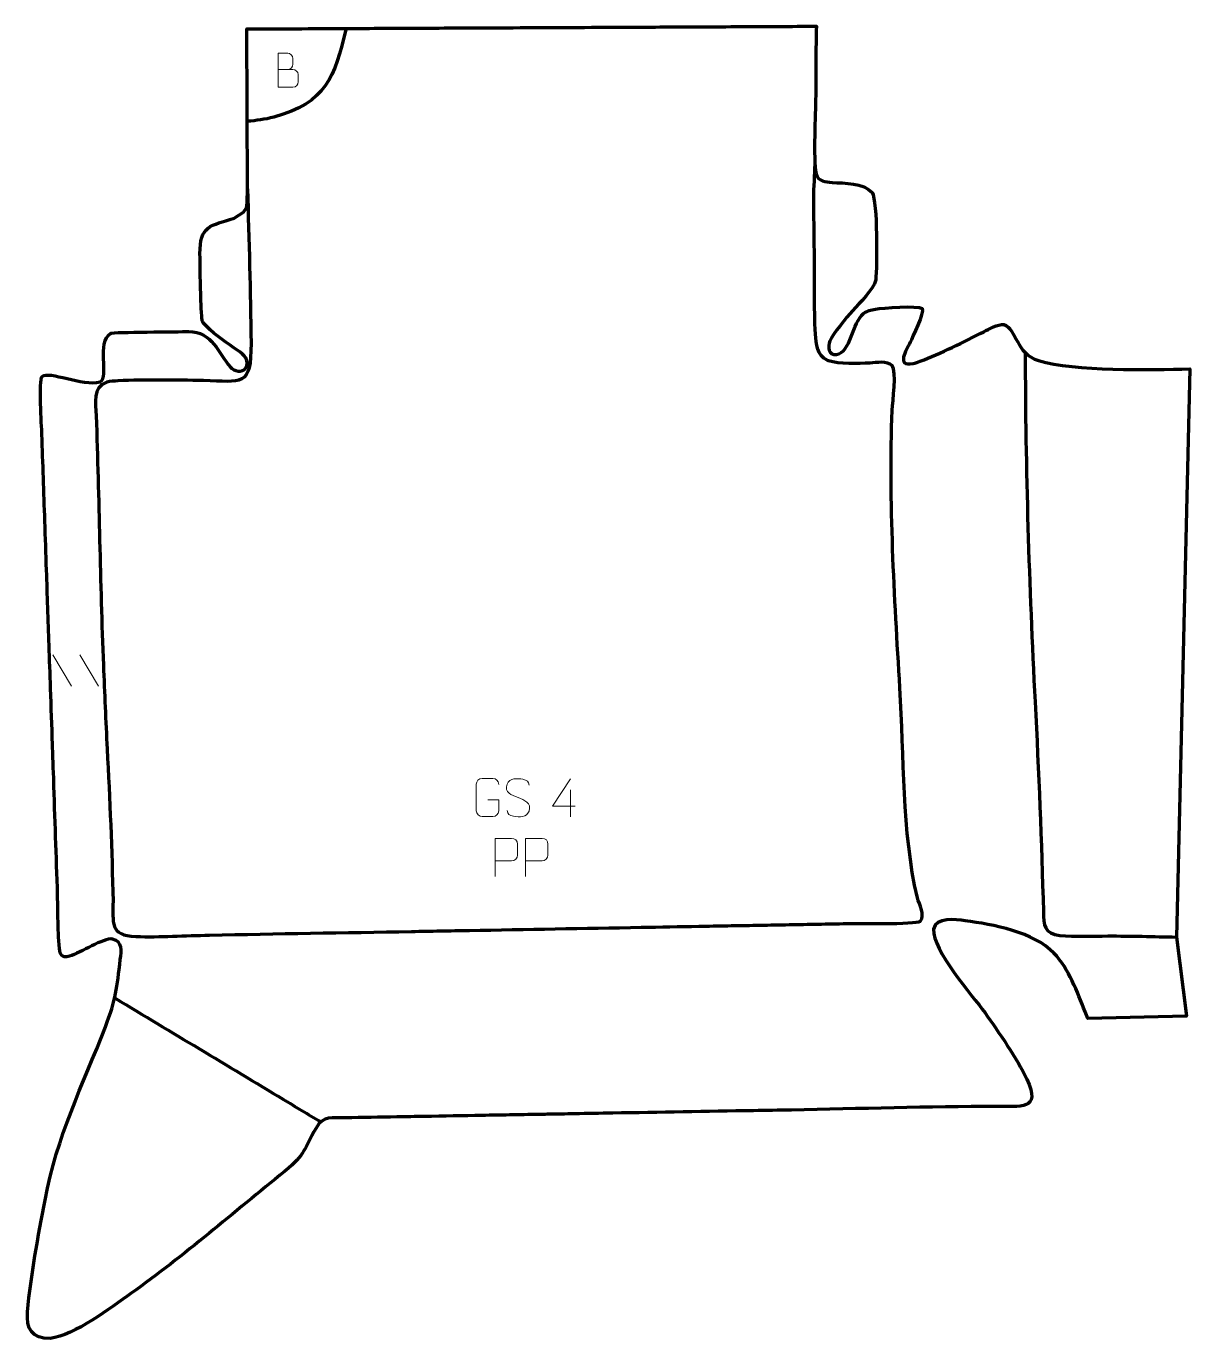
# Model space of a CAD drawing. Header units: millimetres. Extents: x 1004 to 1767, y 67 to 928.
import ezdxf

# ---------------------------------------------------------------- set-up
doc = ezdxf.new("R2010")
doc.units = ezdxf.units.MM
doc.header["$MEASUREMENT"] = 0
doc.layers.add('layer 2', color=7, linetype='Continuous')
doc.layers.add('layer 3', color=7, linetype='Continuous')

msp = doc.modelspace()

# ---------------------------------------------------------------- linework, layer by layer
at = {"layer": 'layer 2', "color": 142, "lineweight": 158}
for points, knots in [([(1213.632, 926.761), (1205.9392, 894.3956), (1200.667, 878.1425), (1166.1036, 868.5851), (1166.1036, 868.5851), (1160.2223, 867.0075), (1154.8351, 866.2434), (1148.7705, 865.8644)], [0, 0, 0, 0, 0.33333333, 0.33333333, 0.33333333, 0.33333333, 1, 1, 1, 1]), ([(1148.9196, 821.4145), (1149.8021, 787.7884), (1150.9676, 753.9189), (1151.2374, 720.3005), (1151.2374, 720.3005), (1151.4708, 691.2078), (1145.2711, 695.0295), (1119.9682, 695.6551), (1119.9682, 695.6551), (1101.3085, 696.0396), (1082.4299, 696.3829), (1063.7901, 695.4817), (1063.7901, 695.4817), (1061.6173, 695.3677), (1058.6758, 695.2342), (1056.5745, 694.6957), (1056.5745, 694.6957), (1046.8763, 691.0668), (1049.3473, 681.009), (1049.6369, 672.5199), (1049.6369, 672.5199), (1051.4971, 617.9929), (1052.2187, 563.4635), (1054.3331, 508.8929), (1054.3331, 508.8929), (1055.0533, 490.5768), (1055.8725, 472.2681), (1056.8108, 453.9619), (1056.8108, 453.9619), (1058.5286, 420.6847), (1059.9926, 387.4234), (1060.6544, 354.1058), (1060.6544, 354.1058), (1060.7965, 340.1013), (1058.1065, 331.4825), (1075.7007, 330.8604), (1075.7007, 330.8604), (1091.3116, 330.3085), (1108.2001, 331.4398), (1124.0013, 331.7615), (1124.0013, 331.7615), (1168.2024, 332.6614), (1212.4316, 333.3634), (1256.6372, 334.1631), (1256.6372, 334.1631), (1262.9521, 334.2774), (1269.267, 334.3916), (1275.5819, 334.5058), (1275.5819, 334.5058), (1281.8968, 334.6201), (1288.2117, 334.7344), (1294.5266, 334.8486), (1294.5266, 334.8486), (1332.1002, 335.5283), (1369.6738, 336.208), (1407.2474, 336.8877), (1407.2474, 336.8877), (1419.8772, 337.1162), (1432.507, 337.3447), (1445.1367, 337.5732), (1445.1367, 337.5732), (1451.4516, 337.6874), (1457.7665, 337.8016), (1464.0814, 337.9158), (1464.0814, 337.9158), (1470.3963, 338.0301), (1476.7112, 338.1443), (1483.0261, 338.2586), (1483.0261, 338.2586), (1489.341, 338.3729), (1495.6559, 338.4871), (1501.9708, 338.6013), (1501.9708, 338.6013), (1508.2857, 338.7155), (1514.6006, 338.8298), (1520.9154, 338.944), (1520.9154, 338.944), (1527.2303, 339.0582), (1533.545, 339.1822), (1539.8601, 339.2867), (1539.8601, 339.2867), (1546.7356, 339.368), (1587.7648, 338.7755), (1590.5466, 340.8923), (1590.5466, 340.8923), (1593.8333, 344.7588), (1589.8229, 351.9983), (1588.5673, 356.2289), (1588.5673, 356.2289), (1578.3736, 399.9738), (1579.9231, 449.0533), (1577.1183, 494.0423), (1577.1183, 494.0423), (1573.4663, 553.9053), (1569.7428, 616.373), (1572.0632, 676.2561), (1572.0632, 676.2561), (1572.2866, 682.0218), (1575.272, 701.7753), (1571.9518, 705.4999), (1571.9518, 705.4999), (1568.9761, 708.838), (1561.4171, 707.4266), (1557.3897, 707.1582), (1557.3897, 707.1582), (1550.1565, 706.8459), (1536.9044, 706.2975), (1530.315, 708.6966), (1530.315, 708.6966), (1530.315, 708.6966), (1529.4028, 709.0287), (1529.4028, 709.0287), (1529.4028, 709.0287), (1522.8993, 712.1507), (1522.0901, 719.7682), (1521.657, 726.1558), (1521.657, 726.1558), (1520.7562, 743.9455), (1521.1709, 762.5716), (1520.9651, 780.4617), (1520.9651, 780.4617), (1520.8197, 792.1586), (1520.674, 803.8556), (1520.5285, 815.5526), (1520.5285, 815.5526), (1520.4498, 821.8751), (1521.484, 831.312), (1521.4052, 837.6346)], [0, 0, 0, 0, 0.03030303, 0.03030303, 0.03030303, 0.03030303, 0.06060606, 0.06060606, 0.06060606, 0.06060606, 0.09090909, 0.09090909, 0.09090909, 0.09090909, 0.12121212, 0.12121212, 0.12121212, 0.12121212, 0.15151515, 0.15151515, 0.15151515, 0.15151515, 0.18181818, 0.18181818, 0.18181818, 0.18181818, 0.21212121, 0.21212121, 0.21212121, 0.21212121, 0.24242424, 0.24242424, 0.24242424, 0.24242424, 0.27272727, 0.27272727, 0.27272727, 0.27272727, 0.3030303, 0.3030303, 0.3030303, 0.3030303, 0.33333333, 0.33333333, 0.33333333, 0.33333333, 0.36363636, 0.36363636, 0.36363636, 0.36363636, 0.39393939, 0.39393939, 0.39393939, 0.39393939, 0.42424242, 0.42424242, 0.42424242, 0.42424242, 0.45454545, 0.45454545, 0.45454545, 0.45454545, 0.48484848, 0.48484848, 0.48484848, 0.48484848, 0.51515152, 0.51515152, 0.51515152, 0.51515152, 0.54545455, 0.54545455, 0.54545455, 0.54545455, 0.57575758, 0.57575758, 0.57575758, 0.57575758, 0.60606061, 0.60606061, 0.60606061, 0.60606061, 0.63636364, 0.63636364, 0.63636364, 0.63636364, 0.66666667, 0.66666667, 0.66666667, 0.66666667, 0.6969697, 0.6969697, 0.6969697, 0.6969697, 0.72727273, 0.72727273, 0.72727273, 0.72727273, 0.75757576, 0.75757576, 0.75757576, 0.75757576, 0.78787879, 0.78787879, 0.78787879, 0.78787879, 0.81818182, 0.81818182, 0.81818182, 0.81818182, 0.84848485, 0.84848485, 0.84848485, 0.84848485, 0.87878788, 0.87878788, 0.87878788, 0.87878788, 0.90909091, 0.90909091, 0.90909091, 0.90909091, 0.93939394, 0.93939394, 0.93939394, 0.93939394, 1, 1, 1, 1]), ([(1659.3773, 714.036), (1659.3928, 637.4961), (1661.9453, 561.1869), (1665.8273, 484.7551), (1665.8273, 484.7551), (1668.1613, 438.8983), (1670.107, 393.0393), (1671.2563, 347.1361), (1671.2563, 347.1361), (1671.4706, 338.3051), (1671.9682, 332.5862), (1682.0679, 331.6061), (1682.0679, 331.6061), (1692.0411, 330.6383), (1703.4913, 331.1204), (1713.6062, 331.1799), (1713.6062, 331.1799), (1728.5958, 331.2416), (1743.6242, 330.7803), (1758.6133, 330.4784)], [0, 0, 0, 0, 0.16666667, 0.16666667, 0.16666667, 0.16666667, 0.33333333, 0.33333333, 0.33333333, 0.33333333, 0.5, 0.5, 0.5, 0.5, 0.66666667, 0.66666667, 0.66666667, 0.66666667, 1, 1, 1, 1]), ([(1062.1659, 290.3072), (1098.9336, 268.195), (1135.7014, 246.083), (1172.469, 223.9708), (1172.469, 223.9708), (1180.5969, 219.0827), (1188.7247, 214.1946), (1196.8526, 209.3065)], [0, 0, 0, 0, 0.33333333, 0.33333333, 0.33333333, 0.33333333, 1, 1, 1, 1])]:
    msp.add_open_spline(points, degree=3, knots=knots, dxfattribs=at)
at = {"layer": 'layer 3', "color": 242, "lineweight": 158}
msp.add_open_spline([(1140.1453, 802.1731), (1124.6857, 797.5371), (1117.4911, 797.3184), (1117.7411, 778.7841), (1117.7411, 778.7841), (1117.9635, 765.461), (1117.993, 751.203), (1118.9287, 737.9877), (1118.9287, 737.9877), (1119.2185, 733.8945), (1119.0896, 734.328), (1122.2551, 731.1298), (1122.2551, 731.1298), (1128.0085, 725.3171), (1135.7787, 720.0901), (1142.5567, 715.4671), (1142.5567, 715.4671), (1146.2143, 712.9714), (1150.9898, 708.607), (1147.7169, 703.853), (1147.7169, 703.853), (1145.4668, 700.5847), (1140.1506, 701.7342), (1137.6656, 704.483), (1137.6656, 704.483), (1129.8824, 713.6155), (1125.7642, 727.8715), (1110.3176, 727.8162), (1110.3176, 727.8162), (1103.8864, 727.7698), (1060.8984, 727.5022), (1059.1954, 726.7618), (1059.1954, 726.7618), (1049.5442, 720.6535), (1058.6105, 698.2468), (1052.2015, 694.7997), (1052.2015, 694.7997), (1040.7038, 691.704), (1018.4942, 702.5137), (1014.1626, 698.3677), (1014.1626, 698.3677), (1011.7366, 696.0457), (1013.7886, 666.0987), (1013.9882, 660.2495), (1013.9882, 660.2495), (1014.6342, 641.3215), (1015.2818, 622.3936), (1015.9287, 603.4656), (1015.9287, 603.4656), (1016.2953, 592.7407), (1016.6618, 582.0157), (1017.0284, 571.2908), (1017.0284, 571.2908), (1017.5891, 554.8879), (1018.1497, 538.4851), (1018.7103, 522.0822), (1018.7103, 522.0822), (1019.0337, 512.619), (1019.3572, 503.1558), (1019.6806, 493.6926), (1019.6806, 493.6926), (1020.101, 481.3905), (1020.5215, 469.0883), (1020.9419, 456.7861), (1020.9419, 456.7861), (1021.1467, 450.7928), (1021.3515, 444.7994), (1021.5565, 438.806), (1021.5565, 438.806), (1022.4189, 413.5709), (1023.2814, 388.3357), (1024.1439, 363.1005), (1024.1439, 363.1005), (1024.5323, 350.0923), (1024.3114, 335.8579), (1025.4999, 323.033), (1025.4999, 323.033), (1025.9063, 318.648), (1026.8011, 316.7081), (1032.1737, 317.9102), (1032.1737, 317.9102), (1039.6236, 320.2129), (1054.1273, 330.043), (1060.4093, 329.1806), (1060.4093, 329.1806), (1067.2705, 327.1927), (1066.1503, 321.6639), (1065.4661, 315.777), (1065.4661, 315.777), (1063.3434, 297.1555), (1062.4419, 289.4946), (1055.7336, 271.543), (1055.7336, 271.543), (1040.3654, 232.2915), (1024.0159, 200.1358), (1016.049, 157.8992), (1016.049, 157.8992), (1011.6168, 134.1112), (1006.7442, 108.6342), (1004.5521, 84.5966), (1004.5521, 84.5966), (1003.7174, 73.4902), (1007.3272, 66.8635), (1019.4307, 67.0341), (1019.4307, 67.0341), (1035.5272, 69.0669), (1058.9055, 87.1104), (1072.5331, 96.674), (1072.5331, 96.674), (1107.4222, 121.438), (1139.8635, 149.9523), (1173.3112, 176.6628), (1173.3112, 176.6628), (1187.5728, 188.4757), (1185.3841, 190.6418), (1193.957, 205.1516), (1193.957, 205.1516), (1198.9132, 213.5401), (1204.3888, 211.7337), (1213.1649, 211.8372), (1213.1649, 211.8372), (1224.4433, 211.9703), (1235.7536, 212.2254), (1247.0345, 212.4241), (1247.0345, 212.4241), (1253.0389, 212.5298), (1259.0434, 212.6354), (1265.0478, 212.7412), (1265.0478, 212.7412), (1277.6888, 212.9638), (1290.3297, 213.1863), (1302.9707, 213.4088), (1302.9707, 213.4088), (1308.9752, 213.5145), (1314.9796, 213.6202), (1320.9841, 213.7259), (1320.9841, 213.7259), (1327.3045, 213.8372), (1333.625, 213.9484), (1339.9455, 214.0598), (1339.9455, 214.0598), (1341.8417, 214.0931), (1343.7378, 214.1265), (1345.6339, 214.1599), (1345.6339, 214.1599), (1351.6384, 214.2656), (1357.6429, 214.3713), (1363.6474, 214.477), (1363.6474, 214.477), (1371.9912, 214.6239), (1380.3349, 214.7708), (1388.6787, 214.9176), (1388.6787, 214.9176), (1419.4482, 215.4593), (1450.2177, 216.001), (1480.9872, 216.5427), (1480.9872, 216.5427), (1489.2886, 216.6888), (1497.5899, 216.835), (1505.8913, 216.9811), (1505.8913, 216.9811), (1550.7894, 217.7835), (1595.776, 219.3004), (1640.6731, 219.3286), (1640.6731, 219.3286), (1655.6884, 219.338), (1670.308, 216.4259), (1660.4002, 237.2848), (1660.4002, 237.2848), (1653.9701, 250.5357), (1641.738, 268.5503), (1632.9837, 280.7634), (1632.9837, 280.7634), (1624.3935, 292.5027), (1598.433, 321.9216), (1599.1723, 335.667), (1599.1723, 335.667), (1600.785, 343.7593), (1613.8945, 341.9768), (1619.8384, 341.1838), (1619.8384, 341.1838), (1638.1797, 338.7368), (1665.0971, 333.8222), (1678.2213, 319.8827), (1678.2213, 319.8827), (1688.1235, 309.3653), (1693.4318, 294.7561), (1698.6376, 281.5146), (1698.6376, 281.5146), (1699.2562, 279.9911), (1699.8749, 278.4675), (1700.4935, 276.9439), (1700.4935, 276.9439), (1700.4935, 276.9439), (1765.2281, 278.5316), (1765.2281, 278.5316), (1765.2281, 278.5316), (1765.2281, 278.5316), (1758.6133, 330.4784), (1758.6133, 330.4784), (1758.6133, 330.4784), (1758.6133, 330.4784), (1767.3437, 703.409), (1767.3437, 703.409), (1767.3437, 703.409), (1741.5663, 702.549), (1691.7444, 701.7196), (1668.0887, 708.83), (1668.0887, 708.83), (1653.2089, 713.3026), (1653.5324, 729.5847), (1645.3615, 732.4087), (1645.3615, 732.4087), (1641.3572, 732.8404), (1635.6393, 729.5864), (1632.133, 727.727), (1632.133, 727.727), (1619.266, 721.4059), (1603.6545, 713.2141), (1590.4836, 708.3327), (1590.4836, 708.3327), (1588.8828, 707.7394), (1587.465, 707.2754), (1585.8128, 706.8535), (1585.8128, 706.8535), (1574.1417, 704.6546), (1581.3799, 715.5956), (1583.8205, 720.7794), (1583.8205, 720.7794), (1585.259, 723.8346), (1593.3711, 740.4826), (1591.6284, 743.088), (1591.6284, 743.088), (1588.6802, 745.0697), (1565.6759, 743.3111), (1561.0258, 742.5777), (1561.0258, 742.5777), (1558.1026, 742.0327), (1555.6869, 741.4059), (1553.2118, 739.7171), (1553.2118, 739.7171), (1545.7771, 733.9201), (1545.0426, 714.0477), (1535.4143, 712.7539), (1535.4143, 712.7539), (1530.238, 712.0584), (1529.6463, 717.8006), (1531.1587, 721.7508), (1531.1587, 721.7508), (1532.9751, 726.4953), (1542.1414, 736.9813), (1546.0419, 741.5338), (1546.0419, 741.5338), (1550.6642, 746.929), (1559.8388, 755.019), (1561.2245, 761.8617), (1561.2245, 761.8617), (1562.1466, 770.5017), (1562.504, 813.2617), (1558.8908, 819.0255), (1558.8908, 819.0255), (1553.6484, 825.6236), (1540.1598, 825.1619), (1532.6547, 825.7073), (1532.6547, 825.7073), (1528.1786, 826.0326), (1523.5811, 826.412), (1522.1629, 831.2611), (1522.1629, 831.2611), (1519.9849, 842.0942), (1521.8732, 869.9093), (1521.8369, 882.6803), (1521.8369, 882.6803), (1521.7938, 897.862), (1521.9518, 913.0343), (1522.2851, 928.2122), (1522.2851, 928.2122), (1513.9551, 928.1891), (1505.6238, 928.139), (1497.2937, 928.0997), (1497.2937, 928.0997), (1488.9609, 928.0604), (1480.6282, 928.0211), (1472.2954, 927.9818), (1472.2954, 927.9818), (1455.6298, 927.9031), (1438.9643, 927.8245), (1422.2988, 927.7458), (1422.2988, 927.7458), (1414.7993, 927.7104), (1407.2998, 927.675), (1399.8003, 927.6396), (1399.8003, 927.6396), (1391.4675, 927.6003), (1383.1348, 927.561), (1374.802, 927.5217), (1374.802, 927.5217), (1349.8037, 927.4037), (1324.8054, 927.2857), (1299.8071, 927.1677), (1299.8071, 927.1677), (1291.4743, 927.1284), (1283.1415, 927.0891), (1274.8088, 927.0498), (1274.8088, 927.0498), (1266.476, 927.0104), (1258.1432, 926.9711), (1249.8104, 926.9318), (1249.8104, 926.9318), (1241.8943, 926.8944), (1233.9782, 926.8571), (1226.0621, 926.8197), (1226.0621, 926.8197), (1203.9802, 926.7155), (1181.8984, 926.6113), (1159.8165, 926.5071), (1159.8165, 926.5071), (1156.0668, 926.4894), (1152.317, 926.4717), (1148.5673, 926.454), (1148.5673, 926.454), (1148.5673, 926.454), (1148.9196, 821.4145), (1148.9196, 821.4145), (1148.9196, 821.4145), (1148.9196, 821.4145), (1148.6551, 812.6391), (1148.6551, 812.6391), (1148.6551, 812.6391), (1148.6551, 812.6391), (1148.17, 808.979), (1148.17, 808.979), (1148.17, 808.979), (1148.17, 808.979), (1146.3179, 806.1127), (1146.3179, 806.1127), (1146.3179, 806.1127), (1146.3179, 806.1127), (1140.1453, 802.1731), (1140.1453, 802.1731)], degree=3, knots=[0, 0, 0, 0, 0.01162791, 0.01162791, 0.01162791, 0.01162791, 0.02325581, 0.02325581, 0.02325581, 0.02325581, 0.03488372, 0.03488372, 0.03488372, 0.03488372, 0.04651163, 0.04651163, 0.04651163, 0.04651163, 0.05813953, 0.05813953, 0.05813953, 0.05813953, 0.06976744, 0.06976744, 0.06976744, 0.06976744, 0.08139535, 0.08139535, 0.08139535, 0.08139535, 0.09302326, 0.09302326, 0.09302326, 0.09302326, 0.10465116, 0.10465116, 0.10465116, 0.10465116, 0.11627907, 0.11627907, 0.11627907, 0.11627907, 0.12790698, 0.12790698, 0.12790698, 0.12790698, 0.13953488, 0.13953488, 0.13953488, 0.13953488, 0.15116279, 0.15116279, 0.15116279, 0.15116279, 0.1627907, 0.1627907, 0.1627907, 0.1627907, 0.1744186, 0.1744186, 0.1744186, 0.1744186, 0.18604651, 0.18604651, 0.18604651, 0.18604651, 0.19767442, 0.19767442, 0.19767442, 0.19767442, 0.20930233, 0.20930233, 0.20930233, 0.20930233, 0.22093023, 0.22093023, 0.22093023, 0.22093023, 0.23255814, 0.23255814, 0.23255814, 0.23255814, 0.24418605, 0.24418605, 0.24418605, 0.24418605, 0.25581395, 0.25581395, 0.25581395, 0.25581395, 0.26744186, 0.26744186, 0.26744186, 0.26744186, 0.27906977, 0.27906977, 0.27906977, 0.27906977, 0.29069767, 0.29069767, 0.29069767, 0.29069767, 0.30232558, 0.30232558, 0.30232558, 0.30232558, 0.31395349, 0.31395349, 0.31395349, 0.31395349, 0.3255814, 0.3255814, 0.3255814, 0.3255814, 0.3372093, 0.3372093, 0.3372093, 0.3372093, 0.34883721, 0.34883721, 0.34883721, 0.34883721, 0.36046512, 0.36046512, 0.36046512, 0.36046512, 0.37209302, 0.37209302, 0.37209302, 0.37209302, 0.38372093, 0.38372093, 0.38372093, 0.38372093, 0.39534884, 0.39534884, 0.39534884, 0.39534884, 0.40697674, 0.40697674, 0.40697674, 0.40697674, 0.41860465, 0.41860465, 0.41860465, 0.41860465, 0.43023256, 0.43023256, 0.43023256, 0.43023256, 0.44186047, 0.44186047, 0.44186047, 0.44186047, 0.45348837, 0.45348837, 0.45348837, 0.45348837, 0.46511628, 0.46511628, 0.46511628, 0.46511628, 0.47674419, 0.47674419, 0.47674419, 0.47674419, 0.48837209, 0.48837209, 0.48837209, 0.48837209, 0.5, 0.5, 0.5, 0.5, 0.51162791, 0.51162791, 0.51162791, 0.51162791, 0.52325581, 0.52325581, 0.52325581, 0.52325581, 0.53488372, 0.53488372, 0.53488372, 0.53488372, 0.54651163, 0.54651163, 0.54651163, 0.54651163, 0.55813953, 0.55813953, 0.55813953, 0.55813953, 0.56976744, 0.56976744, 0.56976744, 0.56976744, 0.58139535, 0.58139535, 0.58139535, 0.58139535, 0.59302326, 0.59302326, 0.59302326, 0.59302326, 0.60465116, 0.60465116, 0.60465116, 0.60465116, 0.61627907, 0.61627907, 0.61627907, 0.61627907, 0.62790698, 0.62790698, 0.62790698, 0.62790698, 0.63953488, 0.63953488, 0.63953488, 0.63953488, 0.65116279, 0.65116279, 0.65116279, 0.65116279, 0.6627907, 0.6627907, 0.6627907, 0.6627907, 0.6744186, 0.6744186, 0.6744186, 0.6744186, 0.68604651, 0.68604651, 0.68604651, 0.68604651, 0.69767442, 0.69767442, 0.69767442, 0.69767442, 0.70930233, 0.70930233, 0.70930233, 0.70930233, 0.72093023, 0.72093023, 0.72093023, 0.72093023, 0.73255814, 0.73255814, 0.73255814, 0.73255814, 0.74418605, 0.74418605, 0.74418605, 0.74418605, 0.75581395, 0.75581395, 0.75581395, 0.75581395, 0.76744186, 0.76744186, 0.76744186, 0.76744186, 0.77906977, 0.77906977, 0.77906977, 0.77906977, 0.79069767, 0.79069767, 0.79069767, 0.79069767, 0.80232558, 0.80232558, 0.80232558, 0.80232558, 0.81395349, 0.81395349, 0.81395349, 0.81395349, 0.8255814, 0.8255814, 0.8255814, 0.8255814, 0.8372093, 0.8372093, 0.8372093, 0.8372093, 0.84883721, 0.84883721, 0.84883721, 0.84883721, 0.86046512, 0.86046512, 0.86046512, 0.86046512, 0.87209302, 0.87209302, 0.87209302, 0.87209302, 0.88372093, 0.88372093, 0.88372093, 0.88372093, 0.89534884, 0.89534884, 0.89534884, 0.89534884, 0.90697674, 0.90697674, 0.90697674, 0.90697674, 0.91860465, 0.91860465, 0.91860465, 0.91860465, 0.93023256, 0.93023256, 0.93023256, 0.93023256, 0.94186047, 0.94186047, 0.94186047, 0.94186047, 0.95348837, 0.95348837, 0.95348837, 0.95348837, 0.96511628, 0.96511628, 0.96511628, 0.96511628, 0.97674419, 0.97674419, 0.97674419, 0.97674419, 1, 1, 1, 1], dxfattribs=at)
at = {"layer": 'layer 3', "color": 250, "lineweight": 9}
for points, knots in [([(1168.9275, 899.8648), (1172.1865, 899.8652), (1175.4459, 899.8652), (1178.7056, 899.8648), (1178.7056, 899.8648), (1180.4749, 899.8493), (1182.1978, 898.2943), (1182.1978, 896.4585), (1182.1978, 896.4585), (1182.1975, 895.4477), (1182.1975, 892.7164), (1182.1978, 891.7053), (1182.1978, 891.7053), (1182.2137, 890.0412), (1180.8324, 888.2374), (1178.753, 888.2526), (1178.753, 888.2526), (1175.493, 888.2529), (1172.2333, 888.2529), (1168.974, 888.2526), (1168.974, 888.2526), (1168.974, 895.703), (1168.974, 903.1531), (1168.974, 910.6029), (1168.974, 910.6029), (1171.1001, 910.6029), (1173.2265, 910.6029), (1175.353, 910.6029), (1175.353, 910.6029), (1176.8585, 910.6187), (1178.7365, 908.9075), (1178.7524, 907.1498), (1178.7524, 907.1498), (1178.752, 905.2992), (1178.752, 905.1685), (1178.7524, 903.3176), (1178.7524, 903.3176), (1178.7678, 901.467), (1177.1069, 899.8493), (1175.3065, 899.8648)], [0, 0, 0, 0, 0.09090909, 0.09090909, 0.09090909, 0.09090909, 0.18181818, 0.18181818, 0.18181818, 0.18181818, 0.27272727, 0.27272727, 0.27272727, 0.27272727, 0.36363636, 0.36363636, 0.36363636, 0.36363636, 0.45454545, 0.45454545, 0.45454545, 0.45454545, 0.54545455, 0.54545455, 0.54545455, 0.54545455, 0.63636364, 0.63636364, 0.63636364, 0.63636364, 0.72727273, 0.72727273, 0.72727273, 0.72727273, 0.81818182, 0.81818182, 0.81818182, 0.81818182, 1, 1, 1, 1]), ([(1306.7405, 420.585), (1306.7405, 420.585), (1313.9086, 420.585), (1313.9086, 420.585), (1313.9086, 420.585), (1313.9086, 420.585), (1313.9086, 413.4169), (1313.9086, 413.4169), (1313.9086, 413.4169), (1313.7689, 411.0935), (1312.0917, 409.6139), (1309.9439, 409.6031), (1309.9439, 409.6031), (1307.6121, 409.6035), (1305.2801, 409.6035), (1302.9486, 409.6031), (1302.9486, 409.6031), (1301.0237, 409.4977), (1299.0515, 411.3822), (1299.0627, 413.3995), (1299.0627, 413.3995), (1299.0631, 419.1696), (1299.0631, 424.9393), (1299.0627, 430.7086), (1299.0627, 430.7086), (1299.0669, 432.8467), (1300.8137, 434.5659), (1302.966, 434.5525), (1302.966, 434.5525), (1305.2917, 434.5525), (1307.6178, 434.5525), (1309.9439, 434.5525), (1309.9439, 434.5525), (1311.8906, 434.5879), (1313.882, 433.0964), (1313.9086, 430.6587)], [0, 0, 0, 0, 0.1, 0.1, 0.1, 0.1, 0.2, 0.2, 0.2, 0.2, 0.3, 0.3, 0.3, 0.3, 0.4, 0.4, 0.4, 0.4, 0.5, 0.5, 0.5, 0.5, 0.6, 0.6, 0.6, 0.6, 0.7, 0.7, 0.7, 0.7, 0.8, 0.8, 0.8, 0.8, 1, 1, 1, 1]), ([(1326.4856, 422.0761), (1322.2373, 423.5465), (1317.3292, 425.3423), (1319.3343, 430.8626), (1319.3343, 430.8626), (1320.8378, 435.0025), (1326.0514, 434.614), (1329.655, 434.0129), (1329.655, 434.0129), (1332.5156, 433.5357), (1333.3803, 432.3225), (1333.6909, 430.2384)], [0, 0, 0, 0, 0.25, 0.25, 0.25, 0.25, 0.5, 0.5, 0.5, 0.5, 1, 1, 1, 1]), ([(1363.891, 416.3188), (1363.891, 416.3188), (1349.0693, 416.3188), (1349.0693, 416.3188), (1349.0693, 416.3188), (1349.0693, 416.3188), (1360.9469, 434.3893), (1360.9469, 434.3893)], [0, 0, 0, 0, 0.33333333, 0.33333333, 0.33333333, 0.33333333, 1, 1, 1, 1]), ([(1326.4856, 422.076), (1330.5042, 420.4293), (1335.5337, 418.541), (1333.6997, 413.1807), (1333.6997, 413.1807), (1332.2399, 408.9143), (1327.3291, 409.171), (1323.603, 409.7257), (1323.603, 409.7257), (1320.853, 410.1355), (1319.6321, 411.349), (1319.2541, 413.4612)], [0, 0, 0, 0, 0.25, 0.25, 0.25, 0.25, 0.5, 0.5, 0.5, 0.5, 1, 1, 1, 1]), ([(1311.463, 370.3107), (1311.463, 370.3107), (1311.463, 395.2643), (1311.463, 395.2643), (1311.463, 395.2643), (1315.058, 395.2643), (1318.6533, 395.2643), (1322.2487, 395.2643), (1322.2487, 395.2643), (1324.5739, 395.2264), (1326.1313, 393.7363), (1326.1271, 391.3702), (1326.1271, 391.3702), (1326.1267, 389.3345), (1326.1267, 386.2752), (1326.1271, 384.2392), (1326.1271, 384.2392), (1326.1206, 382.3638), (1324.3084, 380.4219), (1322.2988, 380.4028), (1322.2988, 380.4028), (1322.2988, 380.4028), (1311.463, 380.4028), (1311.463, 380.4028)], [0, 0, 0, 0, 0.14285714, 0.14285714, 0.14285714, 0.14285714, 0.28571429, 0.28571429, 0.28571429, 0.28571429, 0.42857143, 0.42857143, 0.42857143, 0.42857143, 0.57142857, 0.57142857, 0.57142857, 0.57142857, 0.71428571, 0.71428571, 0.71428571, 0.71428571, 1, 1, 1, 1]), ([(1331.463, 370.3107), (1331.463, 370.3107), (1331.463, 395.2643), (1331.463, 395.2643), (1331.463, 395.2643), (1335.058, 395.2643), (1338.6533, 395.2643), (1342.2487, 395.2643), (1342.2487, 395.2643), (1344.5739, 395.2264), (1346.1313, 393.7363), (1346.1271, 391.3702), (1346.1271, 391.3702), (1346.1267, 389.3345), (1346.1267, 386.2752), (1346.1271, 384.2392), (1346.1271, 384.2392), (1346.1206, 382.3638), (1344.3084, 380.4219), (1342.2988, 380.4028), (1342.2988, 380.4028), (1342.2988, 380.4028), (1331.463, 380.4028), (1331.463, 380.4028)], [0, 0, 0, 0, 0.14285714, 0.14285714, 0.14285714, 0.14285714, 0.28571429, 0.28571429, 0.28571429, 0.28571429, 0.42857143, 0.42857143, 0.42857143, 0.42857143, 0.57142857, 0.57142857, 0.57142857, 0.57142857, 0.71428571, 0.71428571, 0.71428571, 0.71428571, 1, 1, 1, 1])]:
    msp.add_open_spline(points, degree=3, knots=knots, dxfattribs=at)
for points in [[(1021.0771, 515.7354), (1021.0771, 515.7354), (1033.4414, 495.1911), (1033.4414, 495.1911)], [(1038.807, 515.7354), (1038.807, 515.7354), (1051.1713, 495.1911), (1051.1713, 495.1911)], [(1360.9469, 427.0799), (1360.9469, 427.0799), (1360.9469, 409.4152), (1360.9469, 409.4152)]]:
    msp.add_open_spline(points, degree=3, dxfattribs=at)

doc.saveas('drawing.dxf')
